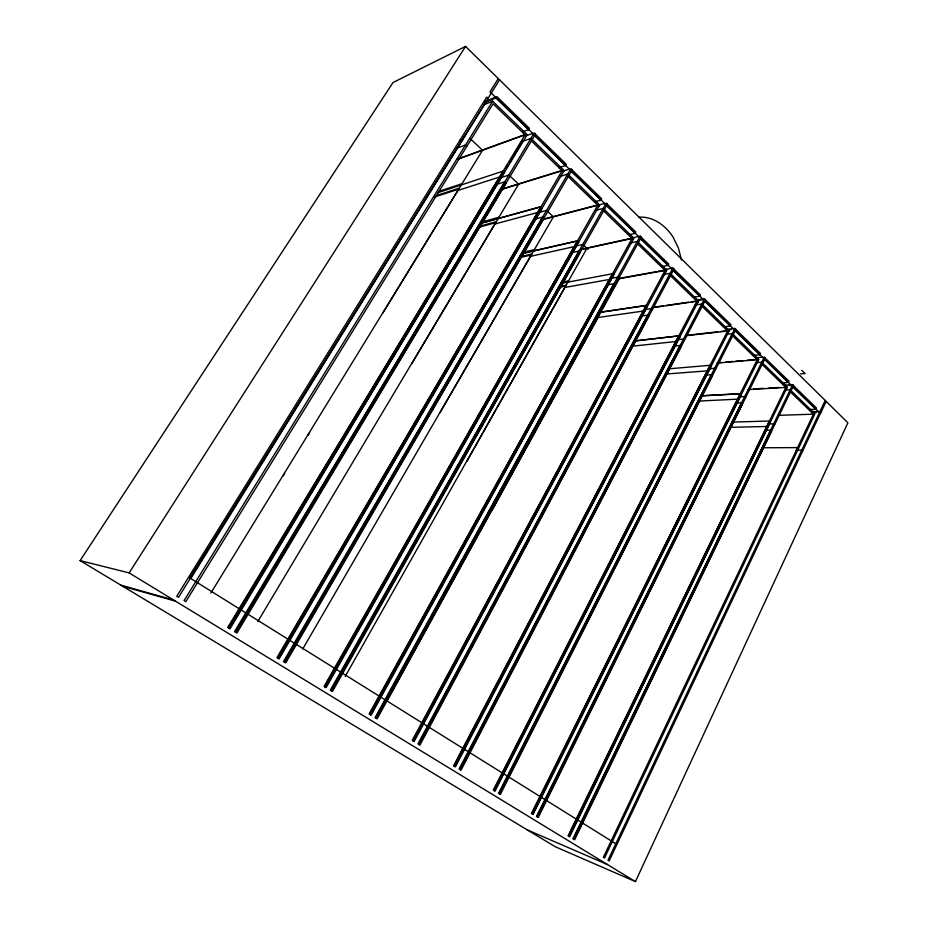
<?xml version="1.0" encoding="UTF-8"?>
<svg xmlns="http://www.w3.org/2000/svg" width="928" height="928" viewBox="0 0 928 928"><rect width="100%" height="100%" fill="white"/><g stroke="black" fill="none" stroke-linecap="round" stroke-linejoin="round"><path stroke-width="1.39" d="M635.436 881.6L847.89 422.785L465.578 46.4L393.031 82.511L80.11 560.605L555.164 846.684L635.436 881.6L129.131 572.889L80.11 560.605M825.212 400.455L608.014 860.221L609.162 860.917L820.944 412.264L820.05 411.394M826.152 401.395L820.433 413.505L489.984 91.837L498.243 78.567M790.494 391.964L813.427 414.178L603.351 857.356L604.499 858.064L814.935 413.784L790.18 389.783L786.167 390.004M815.851 409.294L816.454 408.018L793.115 385.282L792.5 386.57L815.851 409.294L810.202 409.503M786.898 387.974L785.97 387.069L568.098 835.78L569.63 836.824L770.426 421.927M573.446 839.04L770.692 430.058L771.644 430.952L574.629 839.77L572.947 838.75L792.651 384.691L793.579 385.596L574.142 839.48M568.435 836.093L769.474 421.034L731.972 422.101M788.313 382.498L788.939 381.211L764.788 357.686L764.15 358.974L788.313 382.498L782.536 382.846M569.293 836.511L787.35 387.034L761.749 362.198L756.436 362.628M758.338 360.308L757.376 359.368L531.466 813.346L533.055 814.424L741.298 394.586M537.01 816.733L741.576 402.868L742.562 403.784L538.252 817.487L536.5 816.431L764.289 357.06L765.252 357.988L537.741 817.185M531.814 813.67L740.312 393.658L701.73 395.746M532.707 814.111L758.814 359.356L732.296 333.628L727.03 334.208M759.823 354.763L760.461 353.464L735.463 329.104L734.79 330.403L759.823 354.763L754.093 355.262M728.77 331.644L727.761 330.681L493.336 790.006L494.995 791.132L711.126 366.258M499.113 793.533L711.416 374.692L712.437 375.643L500.401 794.322L498.591 793.22L734.93 328.442L735.927 329.417L499.879 793.997M493.708 790.343L710.106 365.296L669.053 368.81M730.313 326.041L730.974 324.73L705.06 299.489L704.375 300.8L730.313 326.041L724.64 326.702M494.636 790.795L729.257 330.693L701.777 304.036L695.269 304.952M698.123 301.948L697.079 300.939L453.641 765.693L455.381 766.876L679.841 336.887M459.662 769.37L680.143 345.483L681.198 346.48L461.007 770.194L459.105 769.045L704.503 298.793L705.535 299.802L460.45 769.869M454.024 766.041L678.774 335.89L679.772 337.026L454.998 766.516M699.724 296.276L700.42 294.953L673.554 268.784L672.835 270.106L699.724 296.276L694.121 297.111M679.772 337.026L698.622 300.985L670.132 273.342L663.706 274.468M666.339 271.15L665.26 270.106L412.276 740.37L414.085 741.588L647.384 306.426M418.551 744.198L647.698 315.184L648.8 316.216L419.943 745.056L417.971 743.85L672.962 268.053L674.03 269.097L419.375 744.708M412.682 740.73L646.282 305.393L600.892 312.098M668.021 265.408L668.728 264.086L640.854 236.918L640.123 238.264L668.021 265.408L662.314 266.464M413.679 741.228L666.861 270.176L637.292 241.5L630.959 242.846M633.36 239.192L632.246 238.113L369.135 713.945L371.026 715.221L613.698 274.804M375.678 717.947L614.023 283.736L615.171 284.803L377.128 718.84L375.074 717.588L640.227 236.164L641.341 237.243L376.536 718.481M386.616 701.614L619.463 278.342L665.26 270.106M492.084 510.342L597.922 317.504L643.266 311.066L644.368 312.098M369.553 714.328L612.55 273.725L562.229 283.202M370.597 714.85L633.905 238.206L603.2 208.429L595.73 210.343M635.112 233.392L635.854 232.046L606.912 203.847L606.146 205.204L635.112 233.392L629.497 234.645M599.117 206.016L597.957 204.891L324.092 686.372L326.064 687.694L578.701 241.953M466.888 461.32L564.827 287.471L609.418 279.456L610.566 280.523M330.925 690.536L579.049 251.07L580.232 252.184L332.444 691.476L330.298 690.165L606.251 203.046L607.411 204.172L331.818 691.105M345.181 676.442L587.134 247.962L632.246 238.113M324.533 686.766L577.518 240.839L522.719 253.344M600.95 200.135L601.715 198.789L571.648 169.488L570.859 170.845L600.95 200.135L595.428 201.608M325.624 687.3L599.685 205.018L567.785 174.081L560.442 176.297M439.988 412.763L530.503 256.337L574.258 246.616L575.453 247.73M563.54 171.529L562.333 170.358L277.02 657.546L279.084 658.938L542.323 207.802M302.76 648.95L553.622 216.468L597.957 204.891M284.165 661.908L542.683 217.106L543.924 218.266L285.754 662.882L283.504 661.525L570.952 168.641L572.147 169.812L285.105 662.499M277.484 657.964L541.094 206.642L481.435 223.103M565.454 165.59L566.254 164.221L534.98 133.76L534.157 135.14L565.454 165.59L558.679 167.713M278.62 658.52L564.12 170.532L530.944 138.353L522.568 141.346L509.971 162.249M526.536 135.674L525.283 134.456L227.789 627.398L229.958 628.859L504.472 172.272M257.787 621.586L518.868 183.802L562.333 170.358M412.032 363.289L494.879 224.031L537.706 212.477L538.948 213.637M235.26 631.968L504.855 181.772L506.143 182.978L236.918 632.977L234.575 631.562L534.238 132.878L535.491 134.084L236.246 632.571M433.225 289.896L436.206 284.931M437.691 282.448L439.93 278.725M441.426 276.242L477.966 215.424M479.463 212.941L481.702 209.218M483.198 206.724L493.638 189.347M495.123 186.864L496.619 184.382L504.855 181.772M228.276 627.827L503.196 171.065L438.12 192.641M523.241 131.614L528.531 129.665L529.366 128.284L496.828 96.582L495.97 97.974L484.312 102.857M498.846 180.693L504.774 170.856M506.259 168.397L508.486 164.708M229.46 628.43L527.15 134.664L492.617 101.175L484.451 104.586L191.064 578.016M283.156 475.96L284.664 473.489M308.119 435.186L309.627 432.703M382.997 312.829L457.887 190.472L499.67 176.958L500.958 178.164M210.876 593.027L482.78 149.895M465.067 135.279L178.512 597.354L176.749 596.286L486.713 97.092L488.024 98.356M457.365 159.407L525.051 134.827L493.058 103.832L185.797 601.68L184.057 600.613L492.617 101.175M499.542 79.831L189.846 577.947L615.786 843.761M129.131 572.889L465.578 46.4M485.158 101.488L495.54 97.127M457.446 148.016L465.462 144.988L466.807 146.241M457.574 159.059L525.283 134.456M526.234 135.778L532.904 133.354M438.932 191.319L462.074 183.663M436.241 195.669L459.325 188.129M434.281 197.084L458.722 189.115M500.784 177.677L508.904 175.044L518.659 184.162M501.19 189.266L517.511 184.22M500.981 189.614L562.113 170.729L531.373 140.952M562.774 171.181L569.583 169.07M482.142 221.92L498.904 217.28M481.354 223.242L541.001 206.782L542.242 207.942M479.532 226.27L496.271 221.699M478.952 227.232L495.68 222.685M538.263 212.686L546.58 210.436L553.424 216.816M535.456 219.02L542.683 217.106M599.302 204.868L604.859 203.418M542.509 219.368L552.241 216.839M541.848 219.843L597.748 205.25L568.18 176.61M523.404 252.172L534.377 249.655M522.638 253.483L577.436 240.978L578.62 242.092M520.875 256.499L531.837 254.04M521.687 257.16L531.268 255.014M575.94 246.001L582.796 244.458L588.039 249.342M631.748 238.02L640.227 236.164M582.888 248.89L585.719 248.275M581.276 249.539L632.049 238.473L603.594 210.911M571.671 252.671L579.049 251.07M562.96 281.892L568.562 280.848M560.524 286.218L566.115 285.198M558.575 287.425L565.57 286.16M610.647 278.458L617.63 277.194L618.779 278.261M664.61 269.572L672.962 268.053M619.278 278.678L665.074 270.466L637.664 243.925M607.77 284.838L614.023 283.736M600.822 312.237L646.213 305.532L647.315 306.565M696.046 300.034L704.503 298.793M699.445 300.301L702.252 299.895M653.474 307.261L663.323 305.834M666.142 305.428L688.646 302.168M691.453 301.751L695.675 301.148M653.3 307.597L696.893 301.298L670.492 275.709M644.078 309.732L651.178 308.699L652.28 309.732M641.341 316.065L647.698 315.184M726.38 329.428L734.93 328.442M728.352 329.904L731.194 329.591M635.599 340.796L678.774 335.89L635.529 340.924M687.915 335.182L717.808 331.806M720.65 331.482L726.346 330.832M686.326 335.681L727.587 331.029L702.113 306.356M677.73 339.694L683.495 339.056L684.551 340.054M632.734 346.156L675.862 341.516L676.93 342.502M673.693 346.156L680.143 345.483M755.659 357.802L762.851 357.176M717.124 362.755L721.439 362.396M725.742 362.036L732.934 361.421M735.811 361.189L743.003 360.574M747.307 360.215L754.499 359.612M718.388 362.976L757.202 359.716L732.621 335.913M708.992 368.776L714.653 368.323L715.662 369.286M666.339 374.007L707.287 370.864L708.319 371.815M706.196 375.074L711.416 374.692M800.597 373.856L805.075 373.543L801.804 370.307M784.195 385.201L792.651 384.691M788.777 385.538L791.677 385.375M753.582 388.936L763.442 388.368M769.068 388.043L778.928 387.475M747.794 389.598L785.796 387.417L762.062 364.426M701.672 395.885L740.242 393.797L741.228 394.725M738.99 396.859L744.708 396.558L745.683 397.486M699.051 401.047L737.598 399.168L738.584 400.096M736.31 403.112L741.576 402.868M812.951 411.649L818.624 411.44M813.833 412.508L816.686 412.415M777.966 415.35L813.427 414.178M769.382 423.934L773.72 423.818L774.66 424.711M730.812 427.321L766.853 426.486L767.816 427.379M765.38 430.163L770.692 430.058M762.282 447.772L797.581 447.609L798.498 448.479M796.085 450.161L801.734 450.15L802.65 451.008M638.626 217.198C652.999 216.073 665.654 225.539 673.067 237.127L678.461 248.159L681.43 259.944M120.953 585.197L173.571 599.987M122.67 586.229L175.438 601.124M527.232 829.864L607.457 864.536M460.068 139.966L461.413 141.23M503.104 171.204L504.391 172.422M612.48 273.864L613.617 274.943M710.024 365.435L711.057 366.398M769.416 421.173L770.368 422.066M470.125 138.562L482.572 150.255M495.97 97.974L528.531 129.665"/></g></svg>
